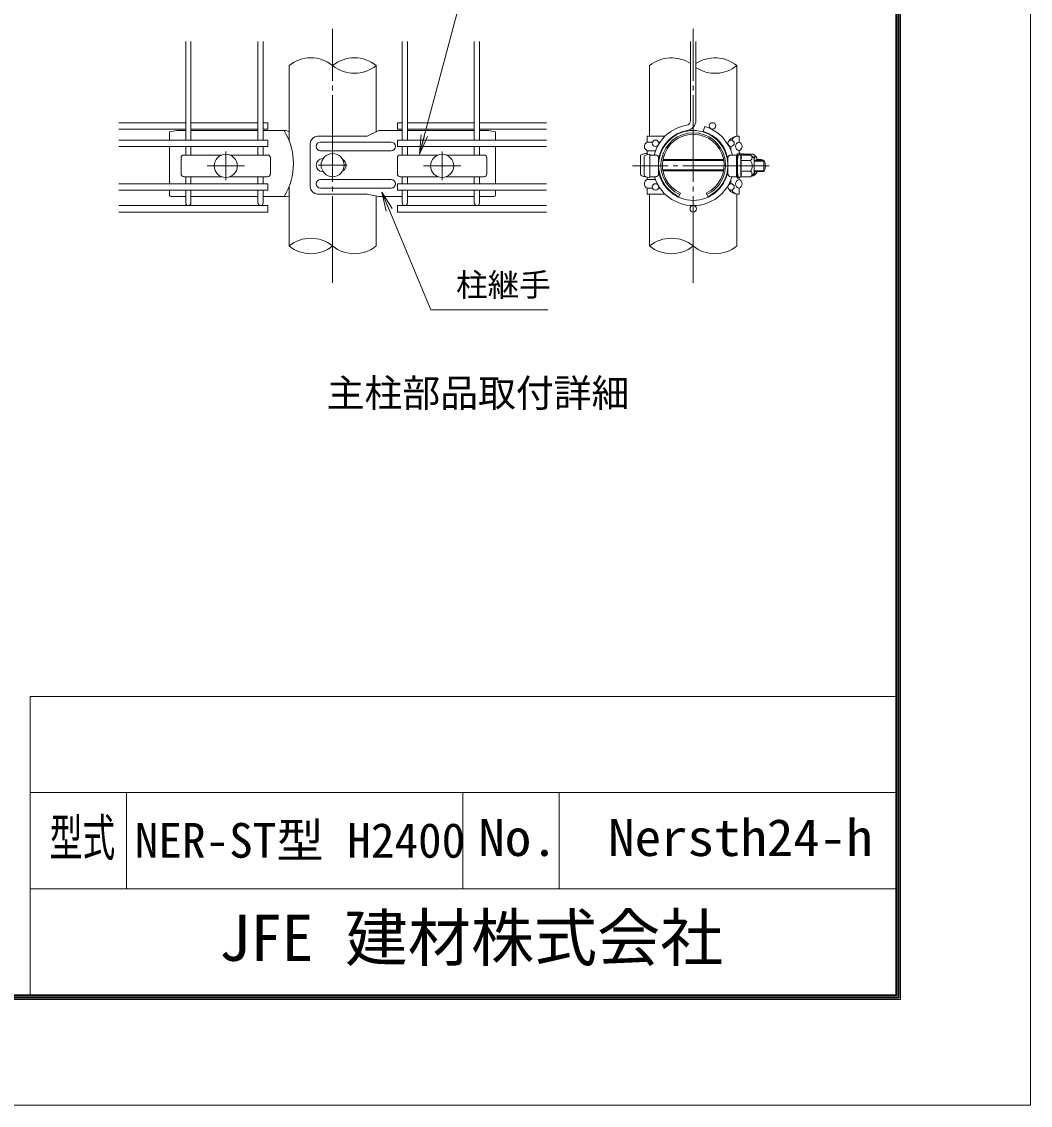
# Model space of a CAD drawing. Units: millimetres, scale not verified. Extents: x -4200 to 4200, y -2970 to 2970.
# Drawn here: x 2102 to 4200, y -2970 to -717 of the extents above; entities that cross this region are included whole.
import ezdxf
from ezdxf.enums import TextEntityAlignment as Align

# ---------------------------------------------------------------- set-up
doc = ezdxf.new("R2010")
doc.units = ezdxf.units.MM
doc.header["$LTSCALE"] = 10
doc.linetypes.add('LONG_CHAIN', pattern=[21, 18, -1, 1, -1])
for name, color, linetype, lineweight in [('0-0_D-TTL-TXT', 7, 'Continuous', 9), ('0-3_D-STR1', 1, 'Continuous', 9), ('0-4_D-BMK', 2, 'LONG_CHAIN', 9), ('0-5_D-STR-DIM', 7, 'Continuous', 9), ('0-6_0', 7, 'Continuous', 9), ('0-8_D-STR2', 7, 'Continuous', 9), ('0-9_D-STR3', 3, 'Continuous', 9), ('0-A_D-STR-TXT', 7, 'Continuous', 9), ('0-E_D-TTL', 7, 'Continuous', 9)]:
    doc.layers.add(name, color=color, linetype=linetype, lineweight=lineweight)
doc.styles.add('ＭＳ ゴシック', font='')
doc.styles.get('ＭＳ ゴシック').set_extended_font_data('MS Gothic')

# ---------------------------------------------------------------- blocks, each defined once
blk = doc.blocks.new('_Open')
at = {"layer": '0-6_0'}
blk.add_line((-10, 1.667), (0, 0), dxfattribs=at)
blk.add_lwpolyline([(-10, -1.667), (0, 0), (-10, 0)], dxfattribs=at)

msp = doc.modelspace()

# ---------------------------------------------------------------- linework, layer by layer
at = {"layer": '0-3_D-STR1'}
for p, q in [((2658.64, -808.29), (2658.64, -964.43)), ((2839.97, -946.05), (2839.97, -808.29)), ((3408.48, -808.29), (3408.48, -955.29)), ((3589.98, -955.29), (3589.98, -808.29)), ((2658.64, -1059.5), (2658.64, -1183.29)), ((2839.97, -1183.29), (2839.97, -1079.44)), ((3408.48, -1075.29), (3408.48, -1183.29)), ((3589.98, -1183.29), (3589.98, -1075.29))]:
    msp.add_line(p, q, dxfattribs=at)
at = {"layer": '0-4_D-BMK'}
for p, q in [((2749.22, -1259.97), (2749.22, -731.6)), ((3499.23, -1259.97), (3499.23, -731.6)), ((2526.97, -986.81), (2526.97, -1046.81)), ((2976.97, -986.81), (2976.97, -1046.81)), ((2487.97, -1016.81), (2565.97, -1016.81)), ((2719.22, -1015.29), (2779.22, -1015.29)), ((2937.97, -1016.81), (3015.97, -1016.81)), ((3657.32, -1016.81), (3373.2, -1016.81))]:
    msp.add_line(p, q, dxfattribs=at)
at = {"layer": '0-5_D-STR-DIM'}
for centre, radius, start, end in [((2703.93, -864.07), 71.86, 50.92646, 129.07354), ((2794.6, -864.27), 72.06, 50.97549, 129.02451), ((2794.6, -752.3), 72.06, 230.97549, 309.02451), ((3453.85, -864.27), 72.06, 56.30864, 129.02451), ((3544.6, -864.27), 72.06, 50.97549, 123.69136), ((3544.6, -752.3), 72.06, 236.30864, 309.02451), ((2703.93, -1239.07), 71.86, 50.92646, 129.07354), ((3453.85, -1239.27), 72.06, 50.97549, 129.02451), ((2703.93, -1127.5), 71.86, 230.92646, 309.07354), ((2794.6, -1127.3), 72.06, 230.97549, 309.02451), ((3453.85, -1127.3), 72.06, 230.97549, 309.02451), ((3544.6, -1127.3), 72.06, 230.97549, 309.02451)]:
    msp.add_arc(centre, radius, start, end, dxfattribs=at)
at = {"layer": '0-8_D-STR2'}
for p, q in [((2443.82, -963.16), (2443.82, -758.29)), ((2454.62, -963.16), (2454.62, -758.29)), ((2593.82, -963.16), (2593.82, -758.29)), ((2604.62, -963.16), (2604.62, -758.29)), ((2893.82, -963.16), (2893.82, -758.29)), ((2904.62, -963.16), (2904.62, -758.29)), ((3043.82, -963.16), (3043.82, -758.29)), ((3054.62, -963.16), (3054.62, -758.29)), ((3493.83, -921.88), (3493.83, -758.29)), ((3504.63, -921.88), (3504.63, -758.29)), ((2304.62, -927.05), (2443.82, -927.05)), ((2304.62, -940.55), (2443.82, -940.55)), ((2454.62, -927.05), (2593.82, -927.05)), ((2454.62, -940.55), (2593.82, -940.55)), ((2604.62, -927.05), (2614.22, -927.05)), ((2604.62, -940.55), (2614.22, -940.55)), ((2614.22, -940.55), (2614.22, -927.05)), ((2893.82, -927.05), (2884.22, -927.05)), ((2884.22, -940.55), (2884.22, -927.05)), ((2893.82, -940.55), (2884.22, -940.55)), ((3043.82, -927.05), (2904.62, -927.05)), ((3043.82, -940.55), (2904.62, -940.55)), ((3193.82, -927.05), (3054.62, -927.05)), ((3193.82, -940.55), (3054.62, -940.55)), ((3520.15, -945.14), (3523.23, -934.79)), ((2304.62, -963.16), (2614.22, -963.16)), ((2614.22, -963.16), (2614.22, -976.66)), ((2884.22, -963.16), (2884.22, -976.66)), ((3193.82, -963.16), (2884.22, -963.16)), ((2304.62, -976.66), (2614.22, -976.66)), ((2443.82, -994.31), (2443.82, -976.66)), ((2454.62, -994.31), (2454.62, -976.66)), ((2593.82, -994.31), (2593.82, -976.66)), ((2604.62, -994.31), (2604.62, -976.66)), ((3193.82, -976.66), (2884.22, -976.66)), ((2893.82, -994.31), (2893.82, -976.66)), ((2904.62, -994.31), (2904.62, -976.66)), ((3043.82, -994.31), (3043.82, -976.66)), ((3054.62, -994.31), (3054.62, -976.66)), ((2304.62, -1053.91), (2614.22, -1053.91)), ((2443.82, -1053.91), (2443.82, -1039.31)), ((2454.62, -1053.91), (2454.62, -1039.31)), ((2593.82, -1053.91), (2593.82, -1039.31)), ((2604.62, -1053.91), (2604.62, -1039.31)), ((2614.22, -1053.91), (2614.22, -1067.41)), ((3193.82, -1053.91), (2884.22, -1053.91)), ((2884.22, -1053.91), (2884.22, -1067.41)), ((2893.82, -1053.91), (2893.82, -1039.31)), ((2904.62, -1053.91), (2904.62, -1039.31)), ((3043.82, -1053.91), (3043.82, -1039.31)), ((3054.62, -1053.91), (3054.62, -1039.31)), ((2304.62, -1067.41), (2614.22, -1067.41)), ((2443.82, -1093.89), (2443.82, -1067.41)), ((2454.62, -1093.89), (2454.62, -1067.41)), ((2593.82, -1093.89), (2593.82, -1067.41)), ((2604.62, -1093.89), (2604.62, -1067.41)), ((3193.82, -1067.41), (2884.22, -1067.41)), ((2893.82, -1093.89), (2893.82, -1067.41)), ((2904.62, -1093.89), (2904.62, -1067.41)), ((3043.82, -1093.89), (3043.82, -1067.41)), ((3054.62, -1093.89), (3054.62, -1067.41)), ((2304.62, -1099.29), (2614.22, -1099.29)), ((2614.22, -1099.29), (2614.22, -1112.79)), ((3193.82, -1099.29), (2884.22, -1099.29)), ((2884.22, -1099.29), (2884.22, -1112.79)), ((2304.62, -1112.79), (2614.22, -1112.79)), ((3193.82, -1112.79), (2884.22, -1112.79))]:
    msp.add_line(p, q, dxfattribs=at)
for centre in [(3539.18, -933.8), (3420.64, -969.91), (3577.82, -969.91), (3420.64, -1060.66), (3577.82, -1060.66), (3499.23, -1106.04), (3499.23, -1106.04)]:
    msp.add_circle(centre, 6.75, dxfattribs=at)
for centre, radius, start, end in [((3483.03, -921.88), 10.8, 279.83934, 0), ((3483.03, -921.88), 21.6, 279.83934, 0), ((3499.23, -1015.29), 73.2, 99.83934, 169.61114), ((3499.23, -1015.29), 84, 99.83934, 130), ((3499.23, -1015.29), 73.2, 10.38886, 73.39579), ((3499.23, -1015.29), 84, 14.4591, 73.39579), ((3499.23, -1015.29), 84, 130, 165.5409), ((3499.23, -1015.29), 73.2, 190.38886, 349.61114), ((3499.23, -1015.29), 84, 196.62015, 343.37985), ((2449.22, -1093.89), 5.4, 180, 0), ((2599.22, -1093.89), 5.4, 180, 0), ((2899.22, -1093.89), 5.4, 180, 0), ((3049.22, -1093.89), 5.4, 180, 0)]:
    msp.add_arc(centre, radius, start, end, dxfattribs=at)
at = {"layer": '0-9_D-STR3'}
for p, q in [((2425.22, -943.29), (2410.22, -946.29)), ((2425.22, -943.29), (2443.82, -943.29)), ((2454.62, -943.29), (2593.82, -943.29)), ((2604.62, -943.29), (2652.84, -943.29)), ((2652.84, -943.29), (2658.64, -946.13)), ((2845.61, -943.29), (2821.17, -955.29)), ((2893.82, -943.29), (2845.61, -943.29)), ((3043.82, -943.29), (2904.62, -943.29)), ((3073.22, -943.29), (3054.62, -943.29)), ((3073.22, -943.29), (3088.22, -946.29)), ((2410.22, -946.29), (2410.22, -963.16)), ((2821.17, -955.29), (2717.77, -955.29)), ((2870.99, -967.29), (2723.99, -967.29)), ((3088.22, -946.29), (3088.22, -963.16)), ((3403.68, -955.29), (3440.44, -955.29)), ((3403.68, -955.29), (3403.68, -967.29)), ((3403.68, -967.29), (3414.42, -967.29)), ((3426.85, -967.29), (3430.29, -967.29)), ((3594.78, -955.29), (3590.6, -955.29)), ((3594.78, -955.29), (3592.15, -955.29)), ((3594.78, -955.29), (3594.78, -967.29)), ((2410.22, -976.66), (2410.22, -1053.91)), ((2702.77, -970.29), (2702.77, -1060.29)), ((2870.99, -985.29), (2723.99, -985.29)), ((3088.22, -976.66), (3088.22, -1053.91)), ((3403.68, -993.04), (3403.68, -985.29)), ((3403.68, -985.29), (3403.68, -993.5)), ((3403.68, -985.29), (3420.77, -985.29)), ((3572.34, -973.85), (3572.34, -973.92)), ((3577.5, -976.65), (3577.5, -984.79)), ((3594.78, -985.29), (3594.78, -993.58)), ((3594.78, -989.79), (3594.78, -993.58)), ((3596.28, -989.79), (3594.78, -989.79)), ((3596.28, -989.79), (3596.28, -993.58)), ((2433.97, -1000.31), (2433.97, -1033.31)), ((2439.97, -994.31), (2518.62, -994.31)), ((2535.33, -994.31), (2613.97, -994.31)), ((2619.97, -1000.31), (2619.97, -1033.31)), ((2883.97, -1000.31), (2883.97, -1033.31)), ((2889.97, -994.31), (2968.62, -994.31)), ((2985.33, -994.31), (3063.97, -994.31)), ((3069.97, -1000.31), (3069.97, -1033.31)), ((3389.28, -995.79), (3389.28, -1034.79)), ((3397.23, -997.25), (3397.23, -1036.38)), ((3403.68, -991.29), (3403.68, -993.04)), ((3409.23, -1040.81), (3409.23, -992.81)), ((3409.23, -994.31), (3421.23, -994.31)), ((3427.23, -1033.31), (3427.23, -1000.31)), ((3427.23, -1004.81), (3427.99, -1004.81)), ((3427.23, -1006.84), (3427.72, -1006.84)), ((3562.65, -1005.32), (3435.81, -1005.32)), ((3562.3, -1003.29), (3436.16, -1003.29)), ((3570.46, -1004.81), (3571.23, -1004.81)), ((3570.73, -1006.84), (3571.23, -1006.84)), ((3571.23, -1000.31), (3571.23, -1033.31)), ((3577.23, -994.31), (3589.23, -994.31)), ((3589.23, -994.31), (3589.23, -1039.31)), ((3590.77, -995.97), (3589.23, -1001.27)), ((3589.23, -1001.27), (3589.23, -1032.35)), ((3590.73, -1004.66), (3591.33, -1004.66)), ((3590.77, -991.65), (3590.77, -995.97)), ((3590.77, -991.65), (3592.27, -991.65)), ((3591.33, -1003.33), (3592.49, -993.85)), ((3591.33, -1003.33), (3591.33, -1030.33)), ((3591.33, -1004.66), (3591.33, -1028.96)), ((3592.27, -991.65), (3592.27, -995.97)), ((3597.8, -993.58), (3592.79, -993.58)), ((3597.92, -1016.83), (3597.92, -993.66)), ((3618.31, -1005.55), (3597.92, -1005.55)), ((3598.14, -993.95), (3598.34, -992.3)), ((3618.31, -994.3), (3598.27, -994.3)), ((3603.65, -992.04), (3598.64, -992.04)), ((3603.77, -994.3), (3603.77, -992.11)), ((3604.07, -992.77), (3603.94, -992.26)), ((3624.16, -992.77), (3604.07, -992.77)), ((3625.83, -1001.81), (3625.83, -1031.81)), ((3625.83, -1004.81), (3646.23, -1004.81)), ((3625.83, -1006.84), (3647.2, -1006.84)), ((3631.68, -1000.29), (3631.68, -1004.81)), ((3646.23, -1004.81), (3646.23, -1028.81)), ((3427.23, -1026.78), (3428.15, -1026.78)), ((3427.23, -1028.81), (3428.51, -1028.81)), ((3562.65, -1025.26), (3435.81, -1025.26)), ((3562.3, -1027.29), (3436.16, -1027.29)), ((3569.95, -1028.81), (3571.23, -1028.81)), ((3570.3, -1026.78), (3571.23, -1026.78)), ((3590.77, -1038.33), (3589.23, -1032.35)), ((3590.73, -1028.96), (3591.33, -1028.96)), ((3590.73, -1032.35), (3592.27, -1038.33)), ((3591.33, -1030.33), (3592.49, -1039.82)), ((3597.92, -1016.83), (3597.92, -1040.01)), ((3618.31, -1028.07), (3597.92, -1028.07)), ((3625.83, -1026.78), (3647.2, -1026.78)), ((3625.83, -1028.81), (3646.23, -1028.81)), ((3631.68, -1028.81), (3631.68, -1030.29)), ((2439.97, -1039.31), (2518.62, -1039.31)), ((2535.33, -1039.31), (2613.97, -1039.31)), ((2870.99, -1045.29), (2723.99, -1045.29)), ((2889.97, -1039.31), (2968.62, -1039.31)), ((2985.33, -1039.31), (3063.97, -1039.31)), ((3403.68, -1045.29), (3403.68, -1040.13)), ((3403.68, -1040.13), (3403.68, -1045.29)), ((3403.68, -1045.29), (3420.77, -1045.29)), ((3409.23, -1039.31), (3421.23, -1039.31)), ((3572.34, -1056.65), (3572.34, -1056.72)), ((3577.23, -1039.31), (3589.23, -1039.31)), ((3577.5, -1045.78), (3577.5, -1053.92)), ((3592.27, -1038.33), (3592.27, -1042.65)), ((3597.73, -1040.08), (3592.79, -1040.08)), ((3594.78, -1040.08), (3594.78, -1045.29)), ((3594.78, -1040.08), (3594.78, -1040.79)), ((3618.31, -1039.33), (3598.22, -1039.33)), ((3624.16, -1037.8), (3620.48, -1037.8)), ((2410.22, -1067.41), (2410.22, -1077.74)), ((2443.82, -1080.74), (2413.22, -1080.74)), ((2593.82, -1080.74), (2454.62, -1080.74)), ((2604.62, -1080.69), (2652.84, -1080.69)), ((2658.47, -1079.49), (2652.84, -1080.69)), ((2821.17, -1075.29), (2717.77, -1075.29)), ((2870.99, -1063.29), (2723.99, -1063.29)), ((2821.17, -1075.29), (2845.61, -1080.69)), ((2893.82, -1080.69), (2845.61, -1080.69)), ((2904.62, -1080.74), (3043.82, -1080.74)), ((3054.62, -1080.74), (3085.22, -1080.74)), ((3088.22, -1067.41), (3088.22, -1077.74)), ((3403.68, -1063.29), (3403.68, -1075.29)), ((3403.68, -1063.29), (3414.42, -1063.29)), ((3403.68, -1075.29), (3403.68, -1066.97)), ((3403.68, -1075.29), (3440.44, -1075.29)), ((3426.85, -1063.29), (3430.29, -1063.29)), ((3457.3, -1075.29), (3459.43, -1075.29)), ((3469.23, -1080.74), (3472.48, -1073.65)), ((3529.23, -1080.74), (3525.98, -1073.65)), ((3594.78, -1075.29), (3592.15, -1075.29)), ((3594.78, -1063.29), (3594.78, -1075.29)), ((3594.78, -1066.97), (3594.78, -1075.29))]:
    msp.add_line(p, q, dxfattribs=at)
for points in [[(3592.27, -995.97), (3590.73, -1001.27), (3590.73, -1032.35)], [(3631.68, -1003.29), (3640.68, -1003.29), (3640.68, -1004.81)], [(3590.77, -1038.33), (3590.77, -1042.65), (3592.27, -1042.65)], [(3596.28, -1040.08), (3596.28, -1040.79), (3594.78, -1040.79)]]:
    msp.add_lwpolyline(points, dxfattribs=at)
for centre in [(2526.97, -1016.81), (2749.22, -1015.29), (2976.97, -1016.81)]:
    msp.add_circle(centre, 24, dxfattribs=at)
for centre, radius, start, end in [((2536.64, -1011.96), 130.94, 328.33972, 31.66028), ((3499.23, -1015.29), 72, 294.62432, 245.37568), ((2717.77, -970.29), 15, 90, 180), ((2723.99, -976.29), 9, 90, 270), ((2870.99, -976.29), 9, 270, 90), ((3407.43, -976.29), 9.75, 112.61986, 247.38014), ((3499.23, -1015.29), 67.2, 294.62432, 245.37568), ((3499.23, -1015.29), 64.2, 294.62432, 245.37568), ((3596.32, -976.29), 9.13, 99.72282, 260.27718), ((3591.03, -976.29), 9.75, 292.61986, 67.38014), ((2439.97, -1000.31), 6, 90, 180), ((2613.97, -1000.31), 6, 0, 90), ((2728.49, -1015.29), 13.5, 90, 270), ((2763.43, -1015.29), 13.5, 300.04449, 59.95551), ((2889.97, -1000.31), 6, 90, 180), ((3063.97, -1000.31), 6, 0, 90), ((3421.23, -1000.31), 6, 0, 90), ((3577.23, -1000.31), 6, 90, 180), ((3589.61, -1004.62), 1.71, 358.43845, 49.48837), ((3592.79, -993.88), 0.3, 90, 173), ((3597.8, -993.88), 0.3, 15, 90), ((3582.85, -999.87), 16.4, 339.64454, 21.71401), ((3535.66, -1016.83), 63.57, 0, 10.20031), ((3598.64, -992.34), 0.3, 90, 173), ((3603.65, -992.34), 0.3, 15, 90), ((3589.13, -998.4), 15.97, 14.90359, 22.7756), ((3615.26, -999.92), 6.4, 298.45309, 61.54691), ((3601.04, -1016.81), 20.62, 0, 33.09348), ((3605.5, -1014.58), 24, 32.13463, 57.68315), ((3621.11, -998.4), 6.4, 317.45541, 61.54691), ((3611.35, -1013.05), 24, 32.13463, 57.68315), ((3618.18, -1015.29), 25.5, 24.25131, 28.07249), ((3623.73, -1016.81), 25.5, 331.92751, 28.07249), ((2439.97, -1033.31), 6, 180, 270), ((2613.97, -1033.31), 6, 270, 0), ((2889.97, -1033.31), 6, 180, 270), ((3063.97, -1033.31), 6, 270, 0), ((3421.23, -1033.31), 6, 270, 0), ((3577.23, -1033.31), 6, 180, 270), ((3589.61, -1029.01), 1.71, 310.51348, 1.56339), ((3583.28, -1033.72), 15.97, 337.2244, 20.62678), ((3535.66, -1016.83), 63.57, 349.79969, 0), ((3601.04, -1016.81), 20.62, 326.90652, 0), ((3615.26, -1033.7), 6.4, 298.45309, 61.54691), ((3605.5, -1019.05), 24, 302.31685, 327.86537), ((3621.11, -1032.17), 6.4, 298.45309, 31.66849), ((3611.35, -1017.52), 24, 302.31685, 327.86537), ((2723.99, -1054.29), 9, 90, 270), ((2870.99, -1054.29), 9, 270, 90), ((3407.43, -1054.29), 9.75, 112.61986, 247.38014), ((3596.32, -1054.29), 9.13, 99.72282, 260.27718), ((3592.79, -1039.78), 0.3, 187, 270), ((3591.03, -1054.29), 9.75, 292.61986, 67.38014), ((3597.73, -1039.78), 0.3, 270, 337.2244), ((3598.64, -1038.24), 0.3, 244.87409, 270), ((2413.22, -1077.74), 3, 180, 270), ((2717.77, -1060.29), 15, 180, 270), ((3085.22, -1077.74), 3, 270, 0)]:
    msp.add_arc(centre, radius, start, end, dxfattribs=at)
for centre, major_axis, ratio, start_param, end_param in [((3592.15, -970.29), (-19.81, 0), 0.757218, 4.712389, 5.8796106), ((3592.15, -970.29), (0, -15), 0.976579, 3.1415927, 4.2279411), ((3403.68, -995.79), (14.4, 0), 0.3125, 1.5707963, 3.1415927), ((3411.63, -997.25), (14.4, 0), 0.3125, 1.7382444, 3.1415927), ((3403.68, -1034.79), (14.4, 0), 0.3125, 3.1415927, 4.477186), ((3411.63, -1036.38), (14.4, 0), 0.3125, 3.1415927, 4.5449409), ((3592.15, -1060.29), (-19.81, 0), 0.757218, 0.4035747, 1.5707963), ((3592.15, -1060.29), (0, 15), 0.976579, 2.0552442, 3.1415927)]:
    msp.add_ellipse(centre, major_axis=major_axis, ratio=ratio, start_param=start_param, end_param=end_param, dxfattribs=at)
at = {"layer": '0-A_D-STR-TXT'}
for points in [[(3393.93, -690.66), (3010.08, -690.66), (2930.2, -990.88)], [(3196.78, -1316.4), (2953.22, -1316.4), (2852.5, -1073.19)]]:
    msp.add_lwpolyline(points, dxfattribs=at)
at = {"layer": '0-E_D-TTL'}
for p, q in [((2120.32, -2119.77), (2120.32, -2739.77)), ((2120.32, -2119.77), (3920.32, -2119.77)), ((2120.32, -2319.77), (3920.32, -2319.77)), ((2320.32, -2319.77), (2320.32, -2519.77)), ((3020.32, -2319.77), (3020.32, -2519.77)), ((3220.32, -2319.77), (3220.32, -2519.77)), ((2120.32, -2519.77), (3920.32, -2519.77))]:
    msp.add_line(p, q, dxfattribs=at)
at = {"layer": '0-E_D-TTL', "color": 2}
msp.add_lwpolyline([(-4199.68, 2970.23), (4200.32, 2970.23), (4200.32, -2969.77), (-4199.68, -2969.77)], close=True, dxfattribs=at)
at = {"layer": '0-E_D-TTL'}
for points in [[(-3929.68, 2750.23), (3930.32, 2750.23), (3930.32, -2749.77), (-3929.68, -2749.77)], [(-3927.18, 2747.73), (3927.82, 2747.73), (3927.82, -2747.27), (-3927.18, -2747.27)], [(-3924.68, 2745.23), (3925.32, 2745.23), (3925.32, -2744.77), (-3924.68, -2744.77)], [(-3922.18, 2742.73), (3922.82, 2742.73), (3922.82, -2742.27), (-3922.18, -2742.27)], [(-3919.68, 2740.23), (3920.32, 2740.23), (3920.32, -2739.77), (-3919.68, -2739.77)]]:
    msp.add_lwpolyline(points, close=True, dxfattribs=at)

# ---------------------------------------------------------------- block references
at = {"layer": '0-A_D-STR-TXT', "xscale": 4, "yscale": 4}
for p, rotation in [((2929.68, -992.81), 255.09951), ((2851.73, -1071.34), 112.49567)]:
    msp.add_blockref('_Open', p, dxfattribs=dict(at, rotation=rotation))

# ---------------------------------------------------------------- texts
at = {"layer": '0-0_D-TTL-TXT', "style": 'ＭＳ ゴシック'}
for s, height, p in [('主柱部品取付詳細', 57.7, (2736.82, -1535.13)), ('NER-ST型 H2400', 72.14, (2337.73, -2476.64)), ('JFE 建材株式会社', 96.19, (2512.7, -2698.28))]:
    msp.add_text(s, height=height, dxfattribs=at).set_placement(p, align=Align.BOTTOM_LEFT)
for s, height, width, p in [('型式', 76.97, 0.65, (2160.59, -2474.58)), ('No.', 76.98, 1.05, (3052.32, -2474.58)), ('Nersth24-h', 76.98, 1.05, (3322.32, -2474.58))]:
    msp.add_text(s, height=height, dxfattribs=dict(at, width=width)).set_placement(p, align=Align.BOTTOM_LEFT)
at = {"layer": '0-A_D-STR-TXT', "style": 'ＭＳ ゴシック'}
msp.add_text('柱継手', height=48.09, dxfattribs=at).set_placement((3006.17, -1302.55), align=Align.BOTTOM_LEFT)

doc.saveas('drawing.dxf')
